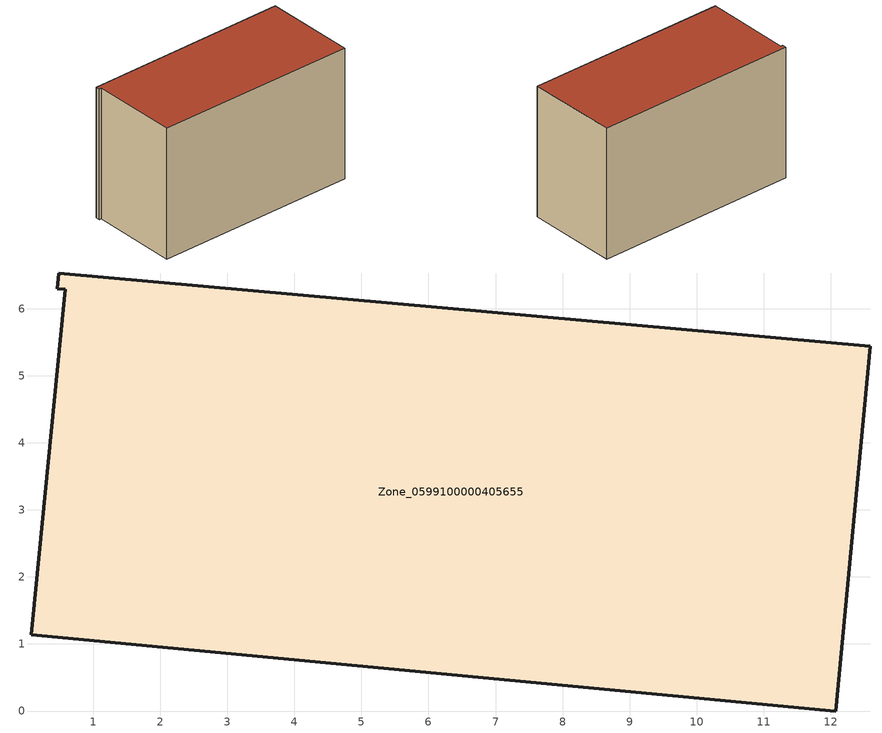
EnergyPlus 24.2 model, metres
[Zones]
Zone_0599100000405655
 floor ground (C_G): 12.59,5.44 12.07,0 0.07,1.14 0.58,6.29 0.47,6.3 0.49,6.53 z0
 wall outside (C_F): 12.59,5.44 0.49,6.53 0.47,6.3 0.58,6.29 0.07,1.14 12.07,0 12.59,5.44 z0:7.87
 roof outside (C_R): 12.07,0 12.59,5.44 0.49,6.53 0.47,6.3 0.58,6.29 0.07,1.14 z7.87
[BUILDING]
Pand.0599100000405655: North Axis=0; Terrain=City; Loads Convergence Tolerance Value=0.04; Temperature Convergence Tolerance Value=0.4; Solar Distribution=FullExterior; Maximum Number of Warmup Days=25; Minimum Number of Warmup Days=1
[Site:Location]
Rotterdam.The.Hague.AP_ZH_NLD Design_Conditions: Latitude=51.96; Longitude=4.45; Time Zone=1; Elevation=-4.5
[SITE:GROUNDTEMPERATURE:BUILDINGSURFACE]
18, 18, 18, 18, 18, 18, 18, 18, 18, 18, 18, 18
[MATERIAL] Thermal Absorptance=0.9; Solar Absorptance=0.7; Visible Absorptance=0.7
Name | Roughness | Thickness | Conductivity | Density | Specific Heat
G.TI.1992-2005 | MediumSmooth | 0.15 | 0.06 | 540 | 1210
F.TI.1992-2005 | Rough | 0.3 | 0.12 | 1920 | 840
R.TI.1992-2005 | MediumRough | 0.2 | 0.08 | 1500 | 1000
[CONSTRUCTION]
C_G: G.TI.1992-2005
C_F: F.TI.1992-2005
C_R: R.TI.1992-2005
[ZONE]
Zone_0599100000405655: Type=1; Multiplier=1; Ceiling Height=Autocalculate; Volume=Autocalculate; Floor Area=autocalculate; Part of Total Floor Area=Yes
[ZONEINFILTRATION:DESIGNFLOWRATE]
Infil_Zone_0599100000405655: Zone or ZoneList or Space or SpaceList=Zone_0599100000405655; Schedule=AlwaysOn; Design Flow Rate Calculation Method=Flow/Area; Flow Rate per Floor Area=0.0015; Constant Term Coefficient=1; Temperature Term Coefficient=0; Velocity Term Coefficient=0; Velocity Squared Term Coefficient=0
[HVACTEMPLATE:ZONE:IDEALLOADSAIRSYSTEM]
Zone_0599100000405655: Maximum Heating Supply Air Temperature=50; Minimum Cooling Supply Air Temperature=13; Maximum Heating Supply Air Humidity Ratio=0.0156; Minimum Cooling Supply Air Humidity Ratio=0.0077; Heating Limit=NoLimit; Cooling Limit=NoLimit; Dehumidification Control Type=ConstantSensibleHeatRatio; Cooling Sensible Heat Ratio=0.7; Dehumidification Setpoint=60; Humidification Control Type=None; Humidification Setpoint=30; Outdoor Air Method=None; Outdoor Air Flow Rate per Person=0.00944; Outdoor Air Flow Rate per Zone Floor Area=0; Outdoor Air Flow Rate per Zone=0; Demand Controlled Ventilation Type=None; Outdoor Air Economizer Type=NoEconomizer; Heat Recovery Type=None; Sensible Heat Recovery Effectiveness=0.7; Latent Heat Recovery Effectiveness=0.65
[ZONECONTROL:THERMOSTAT]
ThermostatControl_Zone_0599100000405655: Zone or ZoneList=Zone_0599100000405655; Control Type Schedule=DualSetpointControlType; Control 1=Thermostat_Zone_0599100000405655; Temperature Difference Between Cutout And Setpoint=0
[THERMOSTATSETPOINT:DUALSETPOINT]
Thermostat_Zone_0599100000405655: Heating Setpoint Temperature Schedule=HeatingSetpoint_Zone_0599100000405655; Cooling Setpoint Temperature Schedule=CoolingSetpoint_Zone_0599100000405655
[SCHEDULE:COMPACT]
HeatingSetpoint_Zone_0599100000405655: Through: 12/31, For: AllDays, Until: 24:00, 21
CoolingSetpoint_Zone_0599100000405655: Through: 12/31, For: AllDays, Until: 24:00, 24
DualSetpointControlType: Through: 12/31, For: AllDays, Until: 24:00, 4
AlwaysOn: Through: 12/31, For: AllDays, Until: 24:00, 1
